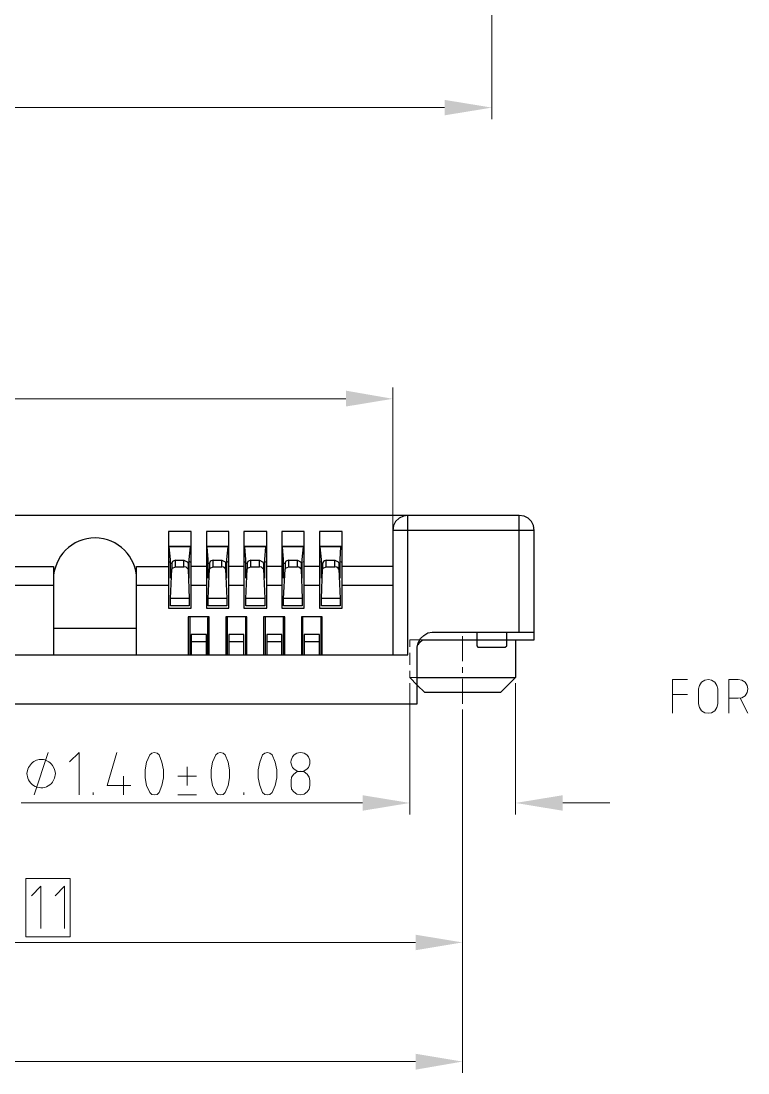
# Model space of a CAD drawing. Header units: inches. Extents: x 0 to 16.2, y 0 to 11.4.
# Drawn here: x 4.822 to 6.307, y 5.02 to 7.169 of the extents above; entities that cross this region are included whole.
import ezdxf

# ---------------------------------------------------------------- set-up
doc = ezdxf.new("R2010")
doc.units = ezdxf.units.IN
doc.header["$MEASUREMENT"] = 0
doc.layers.add('Color-7-Line_Weight-20', color=7, linetype='Continuous', lineweight=20)
doc.layers.add('Color-7-Line_Weight-30', color=7, linetype='Continuous', lineweight=30)
doc.layers.add('P2C-Hatch', color=7, linetype='Continuous')

msp = doc.modelspace()

# ---------------------------------------------------------------- hatches: boundary and pattern name
at = {"layer": 'P2C-Hatch', "transparency": 33554636}
for points in [[(5.6875, 7.0083), (5.6875, 6.9767), (5.7842, 6.9925)], [(5.4858, 6.4142), (5.4858, 6.3817), (5.5817, 6.3975)], [(5.52, 5.5875), (5.52, 5.5558), (5.6167, 5.5717)], [(5.9292, 5.5875), (5.9292, 5.5558), (5.8325, 5.5717)], [(5.6283, 5.3025), (5.6283, 5.2708), (5.7242, 5.2867)], [(5.6283, 5.0592), (5.6283, 5.0267), (5.7242, 5.0433)]]:
    msp.add_hatch(color=256, dxfattribs=at).paths.add_polyline_path(points)

# ---------------------------------------------------------------- linework, layer by layer
at = {"layer": 'Color-7-Line_Weight-20', "linetype": 'Continuous'}
for p, q in [((5.7842, 7.9467), (5.7842, 6.9692)), ((5.6875, 6.9925), (2.3708, 6.9925)), ((5.5817, 6.125), (5.5817, 6.4208)), ((2.5725, 6.3975), (5.4858, 6.3975)), ((5.7242, 5.9125), (5.7242, 5.8617)), ((5.6167, 5.8542), (5.6167, 5.8783)), ((5.7242, 5.8492), (5.7242, 5.8375)), ((5.6167, 5.8283), (5.6167, 5.8417)), ((5.7242, 5.825), (5.7242, 5.7742)), ((5.6167, 5.8167), (5.6167, 5.5483)), ((5.8325, 5.8167), (5.8325, 5.5483)), ((6.1533, 5.7933), (6.1842, 5.7933)), ((6.2917, 5.7858), (6.3075, 5.755)), ((4.8492, 5.5883), (4.8775, 5.675)), ((5.1617, 5.6075), (5.1617, 5.6458)), ((5.0317, 5.6267), (5.0317, 5.5883)), ((5.1425, 5.6267), (5.1808, 5.6267)), ((4.9692, 5.5883), (4.9692, 5.5933)), ((5.2775, 5.5883), (5.2775, 5.5933)), ((5.52, 5.5717), (4.8225, 5.5717)), ((5.1425, 5.5883), (5.1808, 5.5883)), ((5.9292, 5.5717), (6.025, 5.5717)), ((5.6283, 5.2867), (4.1258, 5.2867)), ((2.43, 5.0433), (5.6283, 5.0433))]:
    msp.add_line(p, q, dxfattribs=at)
for points in [[(5.6475, 5.905), (5.6167, 5.905), (5.6167, 5.8908)], [(5.6317, 5.8283), (5.6167, 5.8283), (5.6317, 5.8125)], [(6.1842, 5.8242), (6.1533, 5.8242), (6.1533, 5.755)], [(6.2683, 5.755), (6.2683, 5.8242), (6.2875, 5.8242), (6.295, 5.8225), (6.3017, 5.8183), (6.3058, 5.8117), (6.3075, 5.805), (6.3058, 5.7975), (6.3017, 5.7908), (6.295, 5.7867), (6.2875, 5.7858), (6.2683, 5.7858)], [(5.7242, 5.02), (5.7242, 5.7625), (5.7242, 5.2633)], [(4.9208, 5.6558), (4.9408, 5.675), (4.9408, 5.5883)], [(5.0175, 5.675), (4.9983, 5.6075), (5.0467, 5.6075)], [(4.8358, 5.6225), (4.8342, 5.6317), (4.8358, 5.6408), (4.8374, 5.6441), (4.8391, 5.647), (4.8411, 5.6497), (4.8433, 5.6521), (4.8456, 5.6542), (4.8481, 5.6561), (4.8507, 5.6576), (4.8534, 5.6589), (4.8562, 5.6598), (4.8591, 5.6604), (4.862, 5.6608), (4.8649, 5.6608), (4.8678, 5.6604), (4.8707, 5.6597), (4.8736, 5.6587), (4.8764, 5.6574), (4.8792, 5.6557), (4.8818, 5.6536), (4.8843, 5.6511), (4.8867, 5.6483), (4.8908, 5.6408), (4.8925, 5.6317), (4.8908, 5.6225), (4.8867, 5.6142)], [(4.8433, 5.3817), (4.8625, 5.4017), (4.8625, 5.315)], [(4.8917, 5.3817), (4.9108, 5.4017), (4.9108, 5.315)]]:
    msp.add_lwpolyline(points, dxfattribs=at)
for points in [[(6.2067, 5.805), (6.2083, 5.8117), (6.2125, 5.8183), (6.2192, 5.8225), (6.2267, 5.8242), (6.2333, 5.8225), (6.24, 5.8183), (6.2442, 5.8117), (6.2458, 5.805), (6.2458, 5.7742), (6.2442, 5.7667), (6.24, 5.76), (6.2333, 5.7558), (6.2267, 5.755), (6.2192, 5.7558), (6.2125, 5.76), (6.2083, 5.7667), (6.2067, 5.7742)], [(5.0783, 5.6075), (5.0758, 5.6233), (5.0758, 5.6392), (5.0783, 5.655), (5.085, 5.67), (5.0892, 5.6733), (5.0942, 5.675), (5.1, 5.6733), (5.1042, 5.67), (5.11, 5.655), (5.1133, 5.6392), (5.1133, 5.6233), (5.11, 5.6075), (5.1042, 5.5933), (5.1, 5.5892), (5.0942, 5.5883), (5.0892, 5.5892), (5.085, 5.5933)], [(5.2133, 5.6075), (5.2108, 5.6233), (5.2108, 5.6392), (5.2133, 5.655), (5.22, 5.67), (5.2242, 5.6733), (5.2292, 5.675), (5.235, 5.6733), (5.2392, 5.67), (5.245, 5.655), (5.2483, 5.6392), (5.2483, 5.6233), (5.245, 5.6075), (5.2392, 5.5933), (5.235, 5.5892), (5.2292, 5.5883), (5.2242, 5.5892), (5.22, 5.5933)], [(5.31, 5.6075), (5.3067, 5.6233), (5.3067, 5.6392), (5.31, 5.655), (5.3158, 5.67), (5.32, 5.6733), (5.3258, 5.675), (5.3308, 5.6733), (5.335, 5.67), (5.3417, 5.655), (5.345, 5.6392), (5.345, 5.6233), (5.3417, 5.6075), (5.335, 5.5933), (5.3308, 5.5892), (5.3258, 5.5883), (5.32, 5.5892), (5.3158, 5.5933)], [(5.4108, 5.6), (5.4067, 5.5942), (5.4008, 5.59), (5.3933, 5.5883), (5.3858, 5.59), (5.3792, 5.5942), (5.375, 5.6), (5.3742, 5.6075), (5.3742, 5.6175), (5.375, 5.6242), (5.3792, 5.6308), (5.3858, 5.635), (5.3933, 5.6367), (5.4008, 5.635), (5.4067, 5.6308), (5.4108, 5.6242), (5.4125, 5.6175), (5.4125, 5.6075)], [(4.9225, 5.2983), (4.9225, 5.4175), (4.8317, 5.4175), (4.8317, 5.2983)]]:
    msp.add_lwpolyline(points, close=True, dxfattribs=at)
msp.add_circle((5.3931, 5.6553), 0.0194, dxfattribs=at)
msp.add_arc((4.8635, 5.6318), 0.0291, 198.614, 322.7659, dxfattribs=at)
at = {"layer": 'Color-7-Line_Weight-30', "linetype": 'Continuous'}
for p, q in [((5.17, 6.0958), (5.1233, 6.0958)), ((5.2467, 6.0958), (5.2008, 6.0958)), ((5.3242, 6.0958), (5.2775, 6.0958)), ((5.4008, 6.0958), (5.355, 6.0958)), ((5.4783, 6.0958), (5.4317, 6.0958)), ((5.1258, 6.0642), (5.1233, 6.0633)), ((5.17, 6.0633), (5.1667, 6.0642)), ((5.2033, 6.0642), (5.2008, 6.0633)), ((5.2467, 6.0633), (5.2442, 6.0642)), ((5.28, 6.0642), (5.2775, 6.0633)), ((5.3242, 6.0633), (5.3208, 6.0642)), ((5.3575, 6.0642), (5.355, 6.0633)), ((5.4008, 6.0633), (5.3983, 6.0642)), ((5.4342, 6.0642), (5.4317, 6.0633)), ((5.4783, 6.0633), (5.475, 6.0642)), ((5.13, 6.0608), (5.1275, 6.0608)), ((5.1658, 6.0608), (5.1633, 6.0608)), ((5.2008, 6.055), (5.17, 6.055)), ((5.2075, 6.0608), (5.2042, 6.0608)), ((5.2425, 6.0608), (5.24, 6.0608)), ((5.2775, 6.055), (5.2467, 6.055)), ((5.2842, 6.0608), (5.2817, 6.0608)), ((5.32, 6.0608), (5.3175, 6.0608)), ((5.355, 6.055), (5.3242, 6.055)), ((5.3617, 6.0608), (5.3583, 6.0608)), ((5.3967, 6.0608), (5.3942, 6.0608)), ((5.4317, 6.055), (5.4008, 6.055)), ((5.4383, 6.0608), (5.4358, 6.0608)), ((5.4742, 6.0608), (5.4717, 6.0608)), ((5.5817, 6.055), (5.4783, 6.055)), ((4.8883, 6.0158), (4.7842, 6.0158)), ((5.1233, 6.0158), (5.0583, 6.0158)), ((5.2008, 6.0158), (5.17, 6.0158)), ((5.2775, 6.0158), (5.2467, 6.0158)), ((5.355, 6.0158), (5.3242, 6.0158)), ((5.4317, 6.0158), (5.4008, 6.0158)), ((5.5817, 6.0158), (5.4783, 6.0158)), ((5.1633, 5.9325), (5.165, 5.9325)), ((5.2058, 5.9325), (5.2067, 5.9325)), ((5.2408, 5.9325), (5.2417, 5.9325)), ((5.2825, 5.9325), (5.2833, 5.9325)), ((5.3175, 5.9325), (5.3192, 5.9325)), ((5.36, 5.9325), (5.3608, 5.9325)), ((5.395, 5.9325), (5.3958, 5.9325)), ((5.4367, 5.9325), (5.4375, 5.9325)), ((5.0583, 5.9283), (4.8883, 5.9283)), ((5.1633, 5.9258), (5.165, 5.9267)), ((5.2033, 5.9275), (5.2067, 5.9258)), ((5.2408, 5.9258), (5.2425, 5.9267)), ((5.2808, 5.9275), (5.2833, 5.9258)), ((5.3175, 5.9258), (5.3192, 5.9267)), ((5.3575, 5.9275), (5.3608, 5.9258)), ((5.395, 5.9258), (5.3967, 5.9267)), ((5.435, 5.9275), (5.4375, 5.9258)), ((5.17, 5.9017), (5.2008, 5.9017)), ((5.2467, 5.9017), (5.2775, 5.9017)), ((5.3242, 5.9017), (5.355, 5.9017)), ((5.4008, 5.9017), (5.4317, 5.9017)), ((5.8325, 5.905), (5.8325, 5.8283))]:
    msp.add_line(p, q, dxfattribs=at)
for points in [[(2.2183, 6.1592), (2.2083, 6.1575), (2.2, 6.1533), (2.1933, 6.1467), (2.1892, 6.1383), (2.1875, 6.1283), (2.4767, 6.1283), (2.475, 6.1383), (2.4708, 6.1467), (2.4633, 6.1533), (2.455, 6.1575), (2.4458, 6.1592), (2.4458, 5.8742), (5.6125, 5.8742), (5.6125, 6.1592), (5.6033, 6.1575), (5.595, 6.1533), (5.5875, 6.1467), (5.5833, 6.1383), (5.5817, 6.1283), (5.5817, 5.8742)], [(5.84, 5.9208), (5.84, 6.1592), (2.2183, 6.1592), (2.2183, 5.9208)], [(5.8708, 6.1283), (5.8692, 6.1383), (5.865, 6.1467), (5.8583, 6.1533), (5.85, 6.1575), (5.84, 6.1592)], [(5.6333, 5.895), (5.6367, 5.9), (5.6417, 5.9042), (5.6475, 5.905), (5.8708, 5.905), (5.8708, 6.1283), (5.5817, 6.1283)], [(5.1683, 6.095), (5.125, 6.095), (5.125, 6.0958)], [(5.1275, 6.0308), (5.1275, 6.0692), (5.125, 6.095)], [(5.1658, 6.0308), (5.1658, 6.0692), (5.1683, 6.095), (5.1683, 6.0958)], [(5.245, 6.095), (5.2025, 6.095), (5.2017, 6.0958)], [(5.2042, 6.0308), (5.2042, 6.0692), (5.2025, 6.095)], [(5.2425, 6.0308), (5.2425, 6.0692), (5.245, 6.095), (5.245, 6.0958)], [(5.3225, 6.095), (5.2792, 6.095), (5.2792, 6.0958)], [(5.2817, 6.0308), (5.2817, 6.0692), (5.2792, 6.095)], [(5.32, 6.0308), (5.32, 6.0692), (5.3225, 6.095), (5.3225, 6.0958)], [(5.3992, 6.095), (5.3567, 6.095), (5.3558, 6.0958)], [(5.3583, 6.0308), (5.3583, 6.0692), (5.3567, 6.095)], [(5.3967, 6.0308), (5.3967, 6.0692), (5.3992, 6.095), (5.3992, 6.0958)], [(5.4758, 6.095), (5.4333, 6.095), (5.4333, 6.0958)], [(5.4358, 6.0308), (5.4358, 6.0692), (5.4333, 6.095)], [(5.4742, 6.0308), (5.4742, 6.0692), (5.4758, 6.095), (5.4767, 6.0958)], [(5.1375, 6.0675), (5.155, 6.0675), (5.1617, 6.0642), (5.1633, 6.0617), (5.1633, 6.0492), (5.1658, 5.9892), (5.1275, 5.9892), (5.13, 6.0492), (5.1317, 6.0517), (5.1375, 6.0542), (5.1375, 6.0675), (5.1342, 6.0667), (5.1317, 6.065), (5.13, 6.0617), (5.13, 6.0492)], [(5.1375, 6.0542), (5.155, 6.0542), (5.155, 6.0675)], [(5.215, 6.0675), (5.2325, 6.0675), (5.2392, 6.0642), (5.24, 6.0617), (5.24, 6.0492), (5.2425, 5.9892), (5.2042, 5.9892), (5.2075, 6.0492), (5.2083, 6.0517), (5.215, 6.0542), (5.215, 6.0675), (5.2108, 6.0667), (5.2083, 6.065), (5.2075, 6.0617), (5.2075, 6.0492)], [(5.215, 6.0542), (5.2325, 6.0542), (5.2325, 6.0675)], [(5.2917, 6.0675), (5.3092, 6.0675), (5.3158, 6.0642), (5.3175, 6.0617), (5.3175, 6.0492), (5.32, 5.9892), (5.2817, 5.9892), (5.2842, 6.0492), (5.285, 6.0517), (5.2917, 6.0542), (5.2917, 6.0675), (5.2883, 6.0667), (5.2858, 6.065), (5.2842, 6.0617), (5.2842, 6.0492)], [(5.2917, 6.0542), (5.3092, 6.0542), (5.3092, 6.0675)], [(5.3692, 6.0675), (5.3867, 6.0675), (5.3933, 6.0642), (5.3942, 6.0617), (5.3942, 6.0492), (5.3967, 5.9892), (5.3583, 5.9892), (5.3617, 6.0492), (5.3625, 6.0517), (5.3692, 6.0542), (5.3692, 6.0675), (5.365, 6.0667), (5.3625, 6.065), (5.3617, 6.0617), (5.3617, 6.0492)], [(5.3692, 6.0542), (5.3867, 6.0542), (5.3867, 6.0675)], [(5.4458, 6.0675), (5.4633, 6.0675), (5.47, 6.0642), (5.4717, 6.0617), (5.4717, 6.0492), (5.4742, 5.9892), (5.4358, 5.9892), (5.4383, 6.0492), (5.4392, 6.0517), (5.4458, 6.0542), (5.4458, 6.0675), (5.4425, 6.0667), (5.44, 6.065), (5.4383, 6.0617), (5.4383, 6.0492)], [(5.4458, 6.0542), (5.4633, 6.0542), (5.4633, 6.0675)], [(4.7842, 6.055), (4.8883, 6.055), (4.8883, 5.8742)], [(5.0583, 5.8742), (5.0583, 6.055), (5.1233, 6.055)], [(5.1633, 6.0492), (5.1617, 6.0517), (5.1592, 6.0533), (5.155, 6.0542)], [(5.24, 6.0492), (5.2392, 6.0517), (5.2358, 6.0533), (5.2325, 6.0542)], [(5.3175, 6.0492), (5.3158, 6.0517), (5.3133, 6.0533), (5.3092, 6.0542)], [(5.3942, 6.0492), (5.3925, 6.0517), (5.39, 6.0533), (5.3867, 6.0542)], [(5.4717, 6.0492), (5.47, 6.0517), (5.4675, 6.0533), (5.4633, 6.0542)], [(5.1658, 5.9933), (5.1658, 5.9742), (5.1275, 5.9742), (5.1275, 5.9933)], [(5.2425, 5.9933), (5.2425, 5.9742), (5.2042, 5.9742), (5.2042, 5.9933)], [(5.32, 5.9933), (5.32, 5.9742), (5.2817, 5.9742), (5.2817, 5.9933)], [(5.3967, 5.9933), (5.3967, 5.9742), (5.3583, 5.9742), (5.3583, 5.9933)], [(5.4742, 5.9933), (5.4742, 5.9742), (5.4358, 5.9742), (5.4358, 5.9933)], [(5.2067, 5.8742), (5.2067, 5.9517), (5.1633, 5.9517), (5.1633, 5.8742)], [(5.1667, 5.9508), (5.1667, 5.95), (5.1667, 5.8742)], [(5.2042, 5.9517), (5.2042, 5.9508), (5.2033, 5.95), (5.2033, 5.8742)], [(5.2833, 5.8742), (5.2833, 5.9517), (5.2408, 5.9517), (5.2408, 5.8742)], [(5.2433, 5.9508), (5.2433, 5.95), (5.2433, 5.8742)], [(5.2808, 5.9517), (5.2808, 5.95), (5.2808, 5.8742)], [(5.3608, 5.8742), (5.3608, 5.9517), (5.3175, 5.9517), (5.3175, 5.8742)], [(5.3208, 5.9508), (5.3208, 5.95), (5.3208, 5.8742)], [(5.3583, 5.9517), (5.3583, 5.9508), (5.3575, 5.95), (5.3575, 5.8742)], [(5.4375, 5.8742), (5.4375, 5.9517), (5.395, 5.9517), (5.395, 5.8742)], [(5.3975, 5.9508), (5.3975, 5.95), (5.3975, 5.8742)], [(5.435, 5.9517), (5.435, 5.95), (5.435, 5.8742)], [(2.4033, 5.89), (2.4258, 5.89), (2.4258, 5.7742), (5.6317, 5.7742), (5.6317, 5.89), (5.6333, 5.8992), (5.6383, 5.9075), (5.645, 5.9142), (5.6533, 5.9192), (5.6625, 5.9208), (5.8708, 5.9208)], [(5.2008, 5.8742), (5.2008, 5.9158), (5.17, 5.9158), (5.17, 5.8742)], [(5.2775, 5.8742), (5.2775, 5.9158), (5.2467, 5.9158), (5.2467, 5.8742)], [(5.355, 5.8742), (5.355, 5.9158), (5.3242, 5.9158), (5.3242, 5.8742)], [(5.4317, 5.8742), (5.4317, 5.9158), (5.4008, 5.9158), (5.4008, 5.8742)], [(5.7533, 5.9208), (5.7533, 5.8925), (5.7558, 5.89), (5.8117, 5.89), (5.815, 5.8925), (5.815, 5.9208)], [(5.6317, 5.8283), (5.8325, 5.8283), (5.8017, 5.7975), (5.6475, 5.7975), (5.6317, 5.8125)]]:
    msp.add_lwpolyline(points, dxfattribs=at)
for points in [[(5.17, 5.97), (5.17, 6.1267), (5.1233, 6.1267), (5.1233, 5.97)], [(5.2467, 5.97), (5.2467, 6.1267), (5.2008, 6.1267), (5.2008, 5.97)], [(5.3242, 5.97), (5.3242, 6.1267), (5.2775, 6.1267), (5.2775, 5.97)], [(5.4008, 5.97), (5.4008, 6.1267), (5.355, 6.1267), (5.355, 5.97)], [(5.4783, 5.97), (5.4783, 6.1267), (5.4317, 6.1267), (5.4317, 5.97)]]:
    msp.add_lwpolyline(points, close=True, dxfattribs=at)
msp.add_arc((4.9733, 6.0281), 0.085, 0.1299, 179.8701, dxfattribs=at)

doc.saveas('drawing.dxf')
